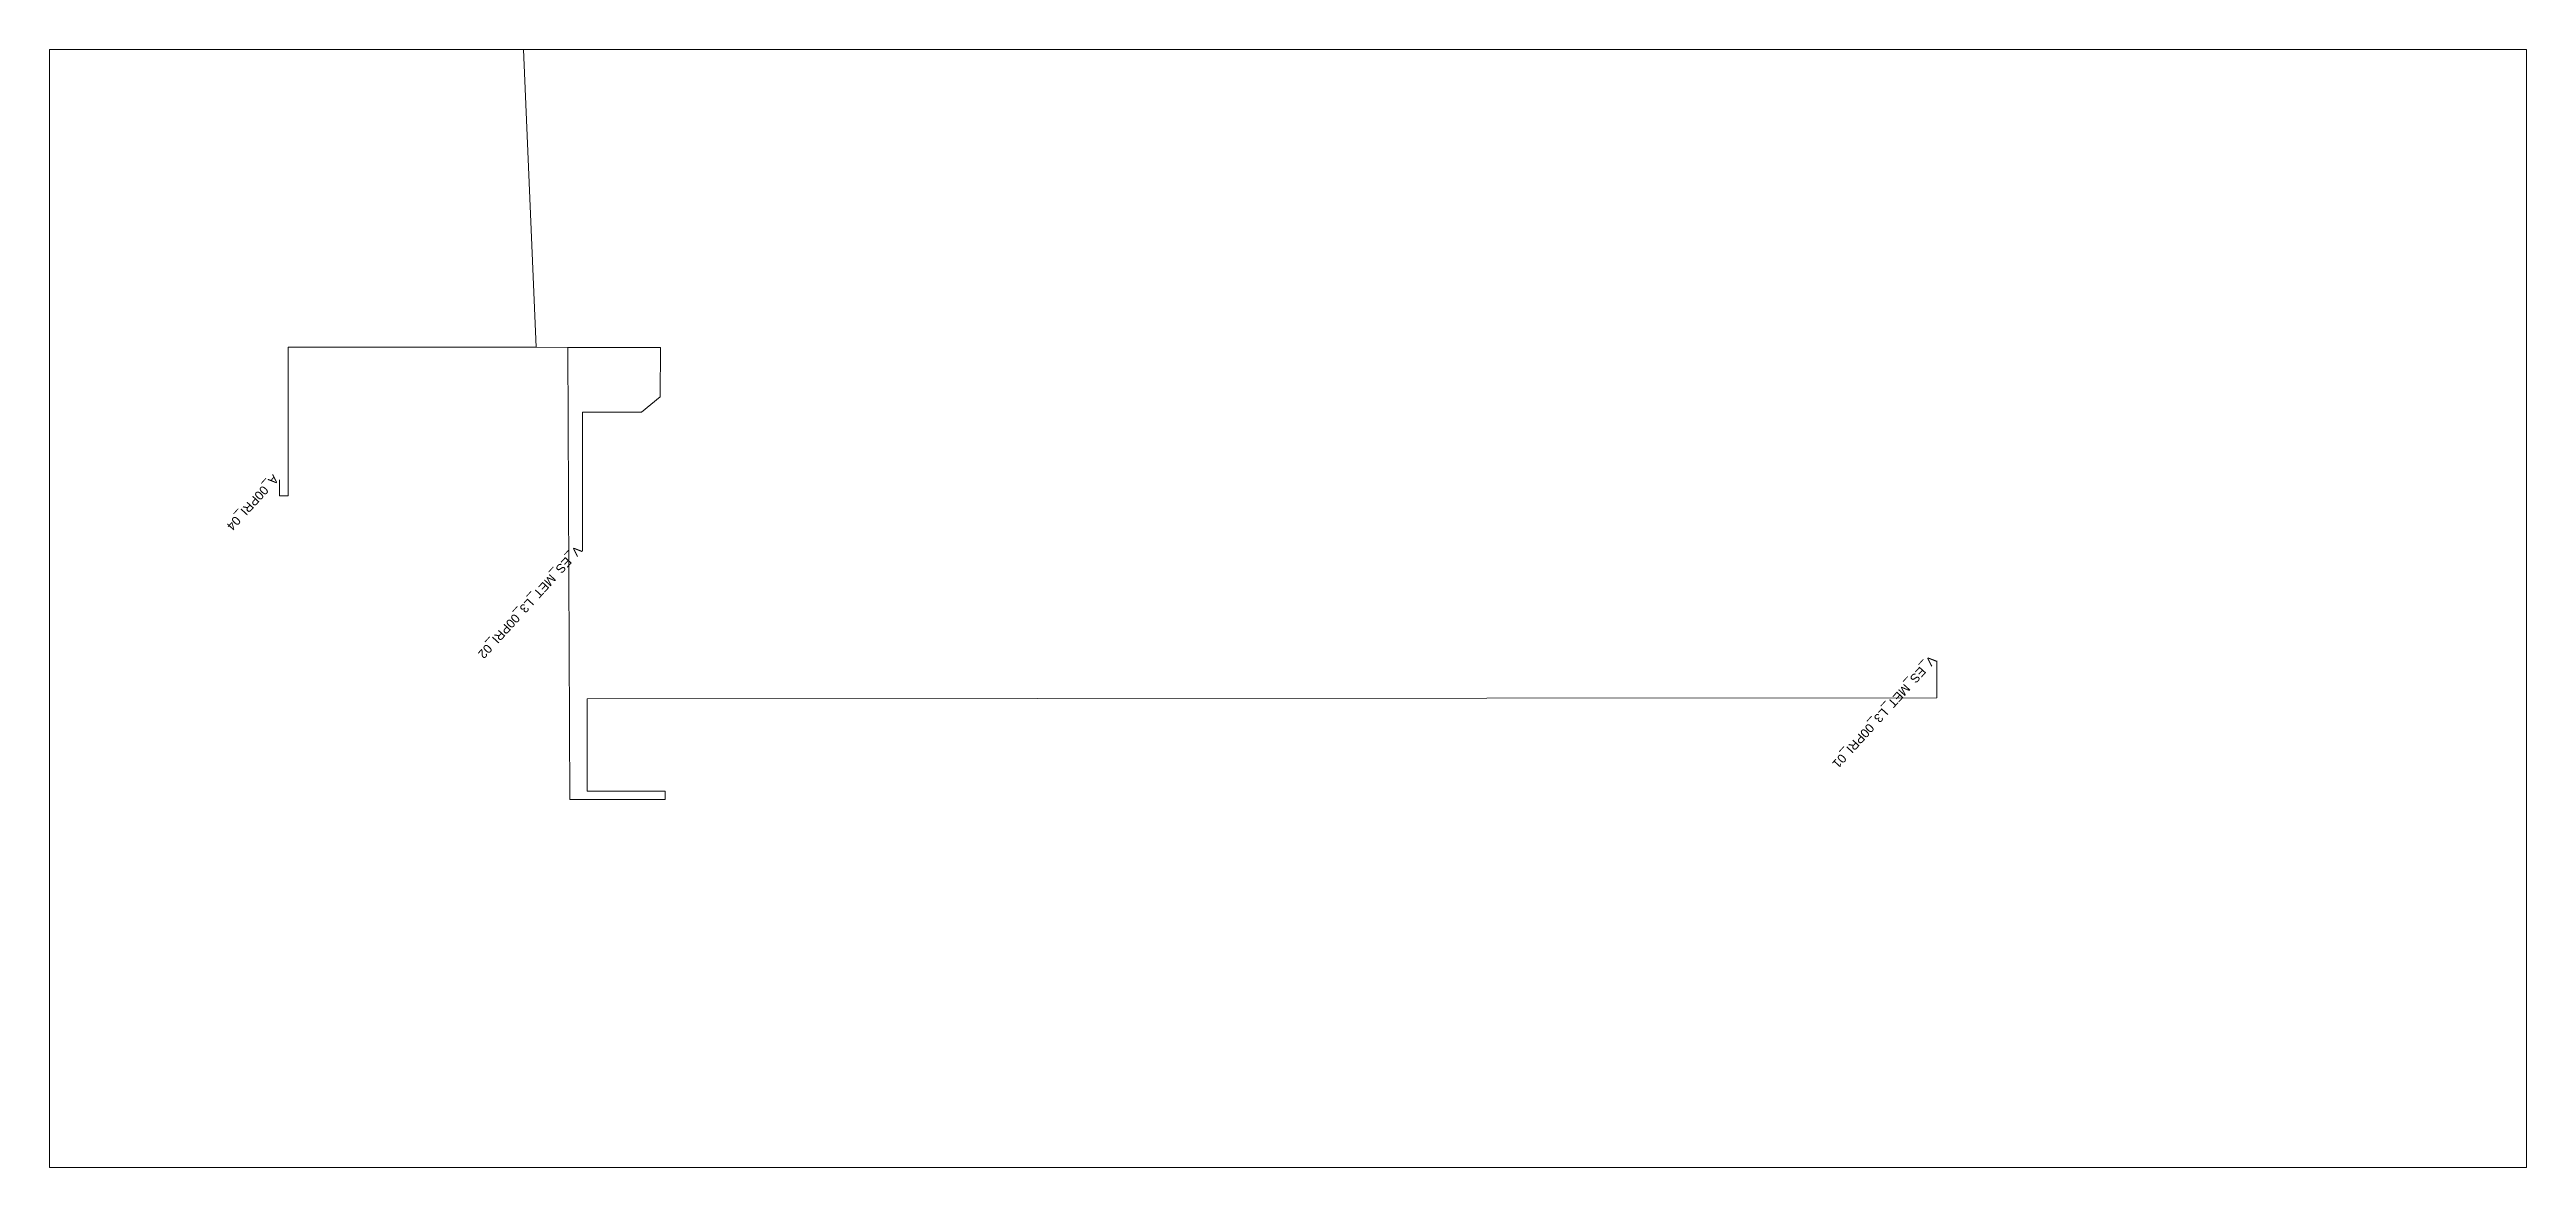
# Paper-space layout '-1_MET_L3' of a CAD drawing. Header units: metres. Extents: x 3099467 to 3099607, y -3403251 to -3403188.
# The model-space entities are those that its viewports show. They can reach past a viewport. Long polylines and large blocks are cut down to what shows.
import ezdxf
from ezdxf.enums import TextEntityAlignment as Align

# ---------------------------------------------------------------- set-up
doc = ezdxf.new("R2010")
doc.units = ezdxf.units.M
doc.header["$MEASUREMENT"] = 0
for name, color, linetype, lineweight in [('01_A_AccesTren_t', 30, 'Continuous', 0), ('01_C_AccesExt_t', 7, 'Continuous', 0), ('01_I_Ascensor_l', 7, 'Continuous', 0), ('01_I_Horitzontal_l', 7, 'Continuous', 0)]:
    doc.layers.add(name, color=color, linetype=linetype, lineweight=lineweight)
doc.styles.add('Style-Arial', font='arial.ttf')

msp = doc.modelspace()

# ---------------------------------------------------------------- linework, layer by layer
at = {"layer": '01_I_Ascensor_l'}
for p, q in [((429814.162917, 4583028.022267, -10), (429813.815902, 4583027.706103, -30)), ((429798.841301, 4583012.253808, -30), (429797.480899, 4583012.453359, -10)), ((429815.812255, 4583000.644158, -10), (429816.148802, 4583000.274379))]:
    msp.add_line(p, q, dxfattribs=at)
at = {"layer": '01_I_Horitzontal_l'}
for p, q in [((429800.147771, 4583005.36007, -10), (429798.932415, 4583006.699086, -10)), ((429733.883396, 4582939.733986, -10), (429800.147771, 4583005.36007, -10)), ((429816.148802, 4583000.274379), (429815.476396, 4582999.664077))]:
    msp.add_line(p, q, dxfattribs=at)
at = {"layer": '01_I_Horitzontal_l', "flags": 128}
for points, elevation in [([(429813.815902, 4583027.706103), (429816.790722, 4583024.441007), (429812.924266, 4583020.918813), (429761.415341, 4583077.410456), (429759.858227, 4583075.990684)], -30), ([(429798.932415, 4583006.699086), (429817.800723, 4583024.028434), (429814.162917, 4583028.022267)], -10), ([(429798.841301, 4583012.253808), (429801.09763, 4583009.774616), (429806.906335, 4583015.081523)], -30), ([(429798.932415, 4583006.699086), (429795.408979, 4583010.569336), (429797.480899, 4583012.453359)], -10), ([(429815.812255, 4583000.644158), (429809.589708, 4582994.980723), (429800.147771, 4583005.36007)], -10)]:
    msp.add_lwpolyline(points, dxfattribs=dict(at, elevation=elevation))

# ---------------------------------------------------------------- texts
at = {"layer": '01_A_AccesTren_t', "style": 'Style-Arial'}
msp.add_text('V_ES_MET_L3_00PRI_01', height=0.5, dxfattribs=at).set_placement((429759.856829, 4583075.992221, -30), align=Align.TOP_LEFT)
at = {"layer": '01_A_AccesTren_t', "linetype": 'Continuous', "style": 'Style-Arial'}
msp.add_text('V_ES_MET_L3_00PRI_02', height=0.5, dxfattribs=at).set_placement((429806.906335, 4583015.081523, -30), align=Align.TOP_LEFT)
at = {"layer": '01_C_AccesExt_t', "insert": (429815.476396, 4582999.664077), "char_height": 0.5, "attachment_point": 1, "line_spacing_factor": 1.2, "style": 'Style-Arial'}
msp.add_mtext('A_00PRI_04', dxfattribs=at)

psp = doc.layouts.new('-1_MET_L3')

# ---------------------------------------------------------------- viewports
at = {"layer": '01_I_Horitzontal_l', "color": 7, "linetype": 'Continuous', "lineweight": 0, "view_twist_angle": 227.68353}
psp.add_viewport(center=(3099536.848322, -3403219.417941), size=(140.308321, 63.345906), view_center_point=(3099536.848322, -3403219.417941), view_height=63.345906, dxfattribs=at)

doc.saveas('drawing.dxf')
